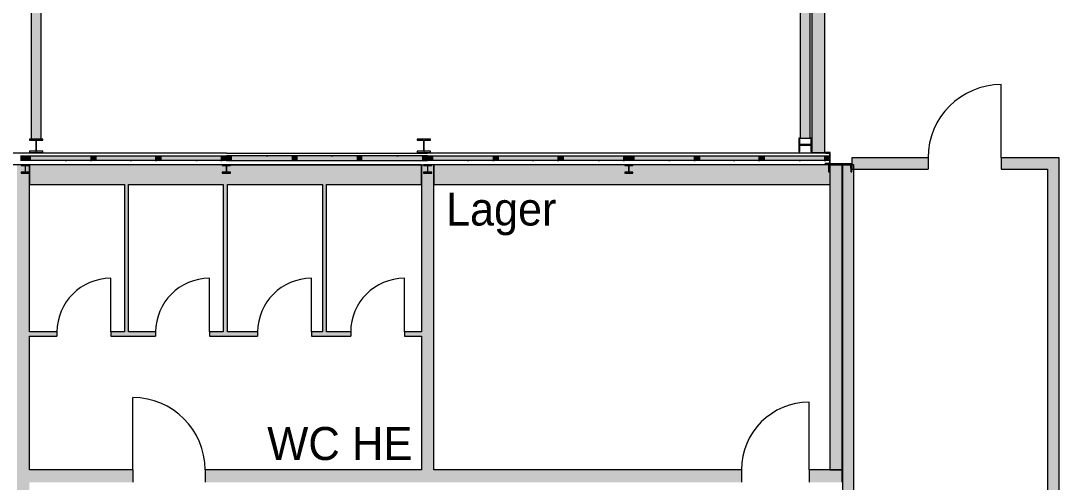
# Model space of a CAD drawing. Header units: inches. Extents: x 57357 to 155319, y 32663 to 109116.
# Drawn here: x 142759 to 155319, y 69103 to 74693 of the extents above; entities that cross this region are included whole.
import ezdxf

# ---------------------------------------------------------------- set-up
doc = ezdxf.new("R2010")
doc.units = ezdxf.units.IN
doc.header["$LTSCALE"] = 300
doc.header["$MEASUREMENT"] = 0
doc.linetypes.add('Wipeout_Contour', pattern=[1.01, 0.01, -1])
doc.layers.add('Grundebene', color=7, linetype='Continuous')
doc.styles.add('ARIAL', font='arial.ttf', dxfattribs={"height": 0.2})

# ---------------------------------------------------------------- blocks, each defined once
blk = doc.blocks.new('Color_Area-13FD')
at = {"layer": 'Grundebene', "true_color": 0xffffff, "transparency": 33554687}
blk.add_hatch(color=7, dxfattribs=at).paths.add_polyline_path([(145247, 73058), (145247, 72998), (145187, 72998), (145187, 73058)], flags=0)
at = {"layer": 'Grundebene', "color": 18, "linetype": 'Wipeout_Contour', "lineweight": 13, "true_color": 0x000000}
for p, q in [((145187, 72998), (145187, 73058)), ((145187, 73058), (145247, 73058)), ((145247, 72998), (145187, 72998)), ((145247, 73058), (145247, 72998))]:
    blk.add_line(p, q, dxfattribs=at)
blk = doc.blocks.new('Color_Area-1403')
at = {"layer": 'Grundebene', "true_color": 0xffffff, "transparency": 33554687}
blk.add_hatch(color=7, dxfattribs=at).paths.add_polyline_path([(142814, 72998), (142814, 73058), (142874, 73058), (142874, 72998)], flags=0)
at = {"layer": 'Grundebene', "color": 18, "linetype": 'Wipeout_Contour', "lineweight": 13, "true_color": 0x000000}
for p, q in [((142814, 72998), (142814, 73058)), ((142814, 73058), (142874, 73058)), ((142874, 72998), (142814, 72998)), ((142874, 73058), (142874, 72998))]:
    blk.add_line(p, q, dxfattribs=at)
blk = doc.blocks.new('Color_Area-1409')
at = {"layer": 'Grundebene', "true_color": 0xffffff, "transparency": 33554687}
blk.add_hatch(color=7, dxfattribs=at).paths.add_polyline_path([(144453, 73058), (145187, 73058), (145187, 72998), (144453, 72998)], flags=0)
at = {"layer": 'Grundebene', "color": 18, "linetype": 'Wipeout_Contour', "lineweight": 13, "true_color": 0x000000}
for p, q in [((144453, 73058), (145187, 73058)), ((144453, 72998), (144453, 73058)), ((145187, 72998), (144453, 72998)), ((145187, 73058), (145187, 72998))]:
    blk.add_line(p, q, dxfattribs=at)
blk = doc.blocks.new('Color_Area-140F')
at = {"layer": 'Grundebene', "true_color": 0xffffff, "transparency": 33554687}
blk.add_hatch(color=7, dxfattribs=at).paths.add_polyline_path([(144423, 73058), (144453, 73058), (144453, 72998), (144423, 72998)], flags=0)
at = {"layer": 'Grundebene', "color": 18, "linetype": 'Wipeout_Contour', "lineweight": 13, "true_color": 0x000000}
for p, q in [((144423, 73058), (144453, 73058)), ((144423, 72998), (144423, 73058)), ((144453, 72998), (144423, 72998)), ((144453, 73058), (144453, 72998))]:
    blk.add_line(p, q, dxfattribs=at)
blk = doc.blocks.new('Color_Area-1415')
at = {"layer": 'Grundebene', "true_color": 0xffffff, "transparency": 33554687}
blk.add_hatch(color=7, dxfattribs=at).paths.add_polyline_path([(143669, 73058), (144393, 73058), (144393, 72998), (143669, 72998)], flags=0)
at = {"layer": 'Grundebene', "color": 18, "linetype": 'Wipeout_Contour', "lineweight": 13, "true_color": 0x000000}
for p, q in [((143669, 73058), (144393, 73058)), ((143669, 72998), (143669, 73058)), ((144393, 72998), (143669, 72998)), ((144393, 73058), (144393, 72998))]:
    blk.add_line(p, q, dxfattribs=at)
blk = doc.blocks.new('Color_Area-141B')
at = {"layer": 'Grundebene', "true_color": 0xffffff, "transparency": 33554687}
blk.add_hatch(color=7, dxfattribs=at).paths.add_polyline_path([(144393, 73058), (144423, 73058), (144423, 72998), (144393, 72998)], flags=0)
at = {"layer": 'Grundebene', "color": 18, "linetype": 'Wipeout_Contour', "lineweight": 13, "true_color": 0x000000}
for p, q in [((144393, 73058), (144423, 73058)), ((144393, 72998), (144393, 73058)), ((144423, 72998), (144393, 72998)), ((144423, 73058), (144423, 72998))]:
    blk.add_line(p, q, dxfattribs=at)
blk = doc.blocks.new('Color_Area-1421')
at = {"layer": 'Grundebene', "true_color": 0xffffff, "transparency": 33554687}
blk.add_hatch(color=7, dxfattribs=at).paths.add_polyline_path([(143639, 73058), (143669, 73058), (143669, 72998), (143639, 72998)], flags=0)
at = {"layer": 'Grundebene', "color": 18, "linetype": 'Wipeout_Contour', "lineweight": 13, "true_color": 0x000000}
for p, q in [((143639, 73058), (143669, 73058)), ((143639, 72998), (143639, 73058)), ((143669, 72998), (143639, 72998)), ((143669, 73058), (143669, 72998))]:
    blk.add_line(p, q, dxfattribs=at)
blk = doc.blocks.new('Color_Area-1427')
at = {"layer": 'Grundebene', "true_color": 0xffffff, "transparency": 33554687}
blk.add_hatch(color=7, dxfattribs=at).paths.add_polyline_path([(142874, 73058), (143609, 73058), (143609, 72998), (142874, 72998)], flags=0)
at = {"layer": 'Grundebene', "color": 18, "linetype": 'Wipeout_Contour', "lineweight": 13, "true_color": 0x000000}
for p, q in [((142874, 73058), (143609, 73058)), ((142874, 72998), (142874, 73058)), ((143609, 72998), (142874, 72998)), ((143609, 73058), (143609, 72998))]:
    blk.add_line(p, q, dxfattribs=at)
blk = doc.blocks.new('Color_Area-142D')
at = {"layer": 'Grundebene', "true_color": 0xffffff, "transparency": 33554687}
blk.add_hatch(color=7, dxfattribs=at).paths.add_polyline_path([(143609, 73058), (143639, 73058), (143639, 72998), (143609, 72998)], flags=0)
at = {"layer": 'Grundebene', "color": 18, "linetype": 'Wipeout_Contour', "lineweight": 13, "true_color": 0x000000}
for p, q in [((143609, 73058), (143639, 73058)), ((143609, 72998), (143609, 73058)), ((143639, 72998), (143609, 72998)), ((143639, 73058), (143639, 72998))]:
    blk.add_line(p, q, dxfattribs=at)
blk = doc.blocks.new('Color_Area-1453')
at = {"layer": 'Grundebene', "true_color": 0xffffff, "transparency": 33554687}
blk.add_hatch(color=7, dxfattribs=at).paths.add_polyline_path([(145247, 73058), (145247, 72998), (145307, 72998), (145307, 73058)], flags=0)
at = {"layer": 'Grundebene', "color": 18, "linetype": 'Wipeout_Contour', "lineweight": 13, "true_color": 0x000000}
for p, q in [((145247, 73058), (145247, 72998)), ((145307, 73058), (145247, 73058)), ((145247, 72998), (145307, 72998)), ((145307, 72998), (145307, 73058))]:
    blk.add_line(p, q, dxfattribs=at)
blk = doc.blocks.new('Color_Area-1459')
at = {"layer": 'Grundebene', "true_color": 0xffffff, "transparency": 33554687}
blk.add_hatch(color=7, dxfattribs=at).paths.add_polyline_path([(147680, 72998), (147680, 73058), (147620, 73058), (147620, 72998)], flags=0)
at = {"layer": 'Grundebene', "color": 18, "linetype": 'Wipeout_Contour', "lineweight": 13, "true_color": 0x000000}
for p, q in [((147680, 73058), (147620, 73058)), ((147620, 73058), (147620, 72998)), ((147620, 72998), (147680, 72998)), ((147680, 72998), (147680, 73058))]:
    blk.add_line(p, q, dxfattribs=at)
blk = doc.blocks.new('Color_Area-145F')
at = {"layer": 'Grundebene', "true_color": 0xffffff, "transparency": 33554687}
blk.add_hatch(color=7, dxfattribs=at).paths.add_polyline_path([(146042, 73058), (145307, 73058), (145307, 72998), (146042, 72998)], flags=0)
at = {"layer": 'Grundebene', "color": 18, "linetype": 'Wipeout_Contour', "lineweight": 13, "true_color": 0x000000}
for p, q in [((146042, 73058), (145307, 73058)), ((145307, 73058), (145307, 72998)), ((145307, 72998), (146042, 72998)), ((146042, 72998), (146042, 73058))]:
    blk.add_line(p, q, dxfattribs=at)
blk = doc.blocks.new('Color_Area-1465')
at = {"layer": 'Grundebene', "true_color": 0xffffff, "transparency": 33554687}
blk.add_hatch(color=7, dxfattribs=at).paths.add_polyline_path([(146072, 73058), (146042, 73058), (146042, 72998), (146072, 72998)], flags=0)
at = {"layer": 'Grundebene', "color": 18, "linetype": 'Wipeout_Contour', "lineweight": 13, "true_color": 0x000000}
for p, q in [((146072, 73058), (146042, 73058)), ((146042, 73058), (146042, 72998)), ((146042, 72998), (146072, 72998)), ((146072, 72998), (146072, 73058))]:
    blk.add_line(p, q, dxfattribs=at)
blk = doc.blocks.new('Color_Area-146B')
at = {"layer": 'Grundebene', "true_color": 0xffffff, "transparency": 33554687}
blk.add_hatch(color=7, dxfattribs=at).paths.add_polyline_path([(146826, 73058), (146102, 73058), (146102, 72998), (146826, 72998)], flags=0)
at = {"layer": 'Grundebene', "color": 18, "linetype": 'Wipeout_Contour', "lineweight": 13, "true_color": 0x000000}
for p, q in [((146826, 73058), (146102, 73058)), ((146102, 73058), (146102, 72998)), ((146102, 72998), (146826, 72998)), ((146826, 72998), (146826, 73058))]:
    blk.add_line(p, q, dxfattribs=at)
blk = doc.blocks.new('Color_Area-1471')
at = {"layer": 'Grundebene', "true_color": 0xffffff, "transparency": 33554687}
blk.add_hatch(color=7, dxfattribs=at).paths.add_polyline_path([(146102, 73058), (146072, 73058), (146072, 72998), (146102, 72998)], flags=0)
at = {"layer": 'Grundebene', "color": 18, "linetype": 'Wipeout_Contour', "lineweight": 13, "true_color": 0x000000}
for p, q in [((146102, 73058), (146072, 73058)), ((146072, 73058), (146072, 72998)), ((146072, 72998), (146102, 72998)), ((146102, 72998), (146102, 73058))]:
    blk.add_line(p, q, dxfattribs=at)
blk = doc.blocks.new('Color_Area-1477')
at = {"layer": 'Grundebene', "true_color": 0xffffff, "transparency": 33554687}
blk.add_hatch(color=7, dxfattribs=at).paths.add_polyline_path([(146856, 73058), (146826, 73058), (146826, 72998), (146856, 72998)], flags=0)
at = {"layer": 'Grundebene', "color": 18, "linetype": 'Wipeout_Contour', "lineweight": 13, "true_color": 0x000000}
for p, q in [((146856, 73058), (146826, 73058)), ((146826, 73058), (146826, 72998)), ((146826, 72998), (146856, 72998)), ((146856, 72998), (146856, 73058))]:
    blk.add_line(p, q, dxfattribs=at)
blk = doc.blocks.new('Color_Area-147D')
at = {"layer": 'Grundebene', "true_color": 0xffffff, "transparency": 33554687}
blk.add_hatch(color=7, dxfattribs=at).paths.add_polyline_path([(147620, 73058), (146886, 73058), (146886, 72998), (147620, 72998)], flags=0)
at = {"layer": 'Grundebene', "color": 18, "linetype": 'Wipeout_Contour', "lineweight": 13, "true_color": 0x000000}
for p, q in [((147620, 73058), (146886, 73058)), ((146886, 73058), (146886, 72998)), ((146886, 72998), (147620, 72998)), ((147620, 72998), (147620, 73058))]:
    blk.add_line(p, q, dxfattribs=at)
blk = doc.blocks.new('Color_Area-1483')
at = {"layer": 'Grundebene', "true_color": 0xffffff, "transparency": 33554687}
blk.add_hatch(color=7, dxfattribs=at).paths.add_polyline_path([(146886, 73058), (146856, 73058), (146856, 72998), (146886, 72998)], flags=0)
at = {"layer": 'Grundebene', "color": 18, "linetype": 'Wipeout_Contour', "lineweight": 13, "true_color": 0x000000}
for p, q in [((146886, 73058), (146856, 73058)), ((146856, 73058), (146856, 72998)), ((146856, 72998), (146886, 72998)), ((146886, 72998), (146886, 73058))]:
    blk.add_line(p, q, dxfattribs=at)
blk = doc.blocks.new('Color_Area-14A9')
at = {"layer": 'Grundebene', "true_color": 0xffffff, "transparency": 33554687}
blk.add_hatch(color=7, dxfattribs=at).paths.add_polyline_path([(150113, 73058), (150113, 72998), (150053, 72998), (150053, 73058)], flags=0)
at = {"layer": 'Grundebene', "color": 18, "linetype": 'Wipeout_Contour', "lineweight": 13, "true_color": 0x000000}
for p, q in [((150053, 72998), (150053, 73058)), ((150053, 73058), (150113, 73058)), ((150113, 72998), (150053, 72998)), ((150113, 73058), (150113, 72998))]:
    blk.add_line(p, q, dxfattribs=at)
blk = doc.blocks.new('Color_Area-14AF')
at = {"layer": 'Grundebene', "true_color": 0xffffff, "transparency": 33554687}
blk.add_hatch(color=7, dxfattribs=at).paths.add_polyline_path([(147680, 72998), (147680, 73058), (147740, 73058), (147740, 72998)], flags=0)
at = {"layer": 'Grundebene', "color": 18, "linetype": 'Wipeout_Contour', "lineweight": 13, "true_color": 0x000000}
for p, q in [((147680, 72998), (147680, 73058)), ((147680, 73058), (147740, 73058)), ((147740, 72998), (147680, 72998)), ((147740, 73058), (147740, 72998))]:
    blk.add_line(p, q, dxfattribs=at)
blk = doc.blocks.new('Color_Area-14B5')
at = {"layer": 'Grundebene', "true_color": 0xffffff, "transparency": 33554687}
blk.add_hatch(color=7, dxfattribs=at).paths.add_polyline_path([(149319, 73058), (150053, 73058), (150053, 72998), (149319, 72998)], flags=0)
at = {"layer": 'Grundebene', "color": 18, "linetype": 'Wipeout_Contour', "lineweight": 13, "true_color": 0x000000}
for p, q in [((149319, 73058), (150053, 73058)), ((149319, 72998), (149319, 73058)), ((150053, 72998), (149319, 72998)), ((150053, 73058), (150053, 72998))]:
    blk.add_line(p, q, dxfattribs=at)
blk = doc.blocks.new('Color_Area-14BB')
at = {"layer": 'Grundebene', "true_color": 0xffffff, "transparency": 33554687}
blk.add_hatch(color=7, dxfattribs=at).paths.add_polyline_path([(149289, 73058), (149319, 73058), (149319, 72998), (149289, 72998)], flags=0)
at = {"layer": 'Grundebene', "color": 18, "linetype": 'Wipeout_Contour', "lineweight": 13, "true_color": 0x000000}
for p, q in [((149289, 73058), (149319, 73058)), ((149289, 72998), (149289, 73058)), ((149319, 72998), (149289, 72998)), ((149319, 73058), (149319, 72998))]:
    blk.add_line(p, q, dxfattribs=at)
blk = doc.blocks.new('Color_Area-14C1')
at = {"layer": 'Grundebene', "true_color": 0xffffff, "transparency": 33554687}
blk.add_hatch(color=7, dxfattribs=at).paths.add_polyline_path([(148535, 73058), (149259, 73058), (149259, 72998), (148535, 72998)], flags=0)
at = {"layer": 'Grundebene', "color": 18, "linetype": 'Wipeout_Contour', "lineweight": 13, "true_color": 0x000000}
for p, q in [((148535, 73058), (149259, 73058)), ((148535, 72998), (148535, 73058)), ((149259, 72998), (148535, 72998)), ((149259, 73058), (149259, 72998))]:
    blk.add_line(p, q, dxfattribs=at)
blk = doc.blocks.new('Color_Area-14C7')
at = {"layer": 'Grundebene', "true_color": 0xffffff, "transparency": 33554687}
blk.add_hatch(color=7, dxfattribs=at).paths.add_polyline_path([(149259, 73058), (149289, 73058), (149289, 72998), (149259, 72998)], flags=0)
at = {"layer": 'Grundebene', "color": 18, "linetype": 'Wipeout_Contour', "lineweight": 13, "true_color": 0x000000}
for p, q in [((149259, 73058), (149289, 73058)), ((149259, 72998), (149259, 73058)), ((149289, 72998), (149259, 72998)), ((149289, 73058), (149289, 72998))]:
    blk.add_line(p, q, dxfattribs=at)
blk = doc.blocks.new('Color_Area-14CD')
at = {"layer": 'Grundebene', "true_color": 0xffffff, "transparency": 33554687}
blk.add_hatch(color=7, dxfattribs=at).paths.add_polyline_path([(148505, 73058), (148535, 73058), (148535, 72998), (148505, 72998)], flags=0)
at = {"layer": 'Grundebene', "color": 18, "linetype": 'Wipeout_Contour', "lineweight": 13, "true_color": 0x000000}
for p, q in [((148505, 73058), (148535, 73058)), ((148505, 72998), (148505, 73058)), ((148535, 72998), (148505, 72998)), ((148535, 73058), (148535, 72998))]:
    blk.add_line(p, q, dxfattribs=at)
blk = doc.blocks.new('Color_Area-14D3')
at = {"layer": 'Grundebene', "true_color": 0xffffff, "transparency": 33554687}
blk.add_hatch(color=7, dxfattribs=at).paths.add_polyline_path([(147740, 73058), (148475, 73058), (148475, 72998), (147740, 72998)], flags=0)
at = {"layer": 'Grundebene', "color": 18, "linetype": 'Wipeout_Contour', "lineweight": 13, "true_color": 0x000000}
for p, q in [((147740, 73058), (148475, 73058)), ((147740, 72998), (147740, 73058)), ((148475, 72998), (147740, 72998)), ((148475, 73058), (148475, 72998))]:
    blk.add_line(p, q, dxfattribs=at)
blk = doc.blocks.new('Color_Area-14D9')
at = {"layer": 'Grundebene', "true_color": 0xffffff, "transparency": 33554687}
blk.add_hatch(color=7, dxfattribs=at).paths.add_polyline_path([(148475, 73058), (148505, 73058), (148505, 72998), (148475, 72998)], flags=0)
at = {"layer": 'Grundebene', "color": 18, "linetype": 'Wipeout_Contour', "lineweight": 13, "true_color": 0x000000}
for p, q in [((148475, 73058), (148505, 73058)), ((148475, 72998), (148475, 73058)), ((148505, 72998), (148475, 72998)), ((148505, 73058), (148505, 72998))]:
    blk.add_line(p, q, dxfattribs=at)
blk = doc.blocks.new('Color_Area-14FF')
at = {"layer": 'Grundebene', "true_color": 0xffffff, "transparency": 33554687}
blk.add_hatch(color=7, dxfattribs=at).paths.add_polyline_path([(152546, 73058), (152546, 72998), (152486, 72998), (152486, 73058)], flags=0)
at = {"layer": 'Grundebene', "color": 18, "linetype": 'Wipeout_Contour', "lineweight": 13, "true_color": 0x000000}
for p, q in [((152486, 72998), (152486, 73058)), ((152486, 73058), (152546, 73058)), ((152546, 72998), (152486, 72998)), ((152546, 73058), (152546, 72998))]:
    blk.add_line(p, q, dxfattribs=at)
blk = doc.blocks.new('Color_Area-1505')
at = {"layer": 'Grundebene', "true_color": 0xffffff, "transparency": 33554687}
blk.add_hatch(color=7, dxfattribs=at).paths.add_polyline_path([(150113, 72998), (150113, 73058), (150173, 73058), (150173, 72998)], flags=0)
at = {"layer": 'Grundebene', "color": 18, "linetype": 'Wipeout_Contour', "lineweight": 13, "true_color": 0x000000}
for p, q in [((150113, 72998), (150113, 73058)), ((150113, 73058), (150173, 73058)), ((150173, 72998), (150113, 72998)), ((150173, 73058), (150173, 72998))]:
    blk.add_line(p, q, dxfattribs=at)
blk = doc.blocks.new('Color_Area-150B')
at = {"layer": 'Grundebene', "true_color": 0xffffff, "transparency": 33554687}
blk.add_hatch(color=7, dxfattribs=at).paths.add_polyline_path([(151752, 73058), (152486, 73058), (152486, 72998), (151752, 72998)], flags=0)
at = {"layer": 'Grundebene', "color": 18, "linetype": 'Wipeout_Contour', "lineweight": 13, "true_color": 0x000000}
for p, q in [((151752, 73058), (152486, 73058)), ((151752, 72998), (151752, 73058)), ((152486, 72998), (151752, 72998)), ((152486, 73058), (152486, 72998))]:
    blk.add_line(p, q, dxfattribs=at)
blk = doc.blocks.new('Color_Area-1511')
at = {"layer": 'Grundebene', "true_color": 0xffffff, "transparency": 33554687}
blk.add_hatch(color=7, dxfattribs=at).paths.add_polyline_path([(151722, 73058), (151752, 73058), (151752, 72998), (151722, 72998)], flags=0)
at = {"layer": 'Grundebene', "color": 18, "linetype": 'Wipeout_Contour', "lineweight": 13, "true_color": 0x000000}
for p, q in [((151722, 73058), (151752, 73058)), ((151722, 72998), (151722, 73058)), ((151752, 72998), (151722, 72998)), ((151752, 73058), (151752, 72998))]:
    blk.add_line(p, q, dxfattribs=at)
blk = doc.blocks.new('Color_Area-1517')
at = {"layer": 'Grundebene', "true_color": 0xffffff, "transparency": 33554687}
blk.add_hatch(color=7, dxfattribs=at).paths.add_polyline_path([(150968, 73058), (151692, 73058), (151692, 72998), (150968, 72998)], flags=0)
at = {"layer": 'Grundebene', "color": 18, "linetype": 'Wipeout_Contour', "lineweight": 13, "true_color": 0x000000}
for p, q in [((150968, 73058), (151692, 73058)), ((150968, 72998), (150968, 73058)), ((151692, 72998), (150968, 72998)), ((151692, 73058), (151692, 72998))]:
    blk.add_line(p, q, dxfattribs=at)
blk = doc.blocks.new('Color_Area-151D')
at = {"layer": 'Grundebene', "true_color": 0xffffff, "transparency": 33554687}
blk.add_hatch(color=7, dxfattribs=at).paths.add_polyline_path([(151692, 73058), (151722, 73058), (151722, 72998), (151692, 72998)], flags=0)
at = {"layer": 'Grundebene', "color": 18, "linetype": 'Wipeout_Contour', "lineweight": 13, "true_color": 0x000000}
for p, q in [((151692, 73058), (151722, 73058)), ((151692, 72998), (151692, 73058)), ((151722, 72998), (151692, 72998)), ((151722, 73058), (151722, 72998))]:
    blk.add_line(p, q, dxfattribs=at)
blk = doc.blocks.new('Color_Area-1523')
at = {"layer": 'Grundebene', "true_color": 0xffffff, "transparency": 33554687}
blk.add_hatch(color=7, dxfattribs=at).paths.add_polyline_path([(150938, 73058), (150968, 73058), (150968, 72998), (150938, 72998)], flags=0)
at = {"layer": 'Grundebene', "color": 18, "linetype": 'Wipeout_Contour', "lineweight": 13, "true_color": 0x000000}
for p, q in [((150938, 73058), (150968, 73058)), ((150938, 72998), (150938, 73058)), ((150968, 72998), (150938, 72998)), ((150968, 73058), (150968, 72998))]:
    blk.add_line(p, q, dxfattribs=at)
blk = doc.blocks.new('Color_Area-1529')
at = {"layer": 'Grundebene', "true_color": 0xffffff, "transparency": 33554687}
blk.add_hatch(color=7, dxfattribs=at).paths.add_polyline_path([(150173, 73058), (150908, 73058), (150908, 72998), (150173, 72998)], flags=0)
at = {"layer": 'Grundebene', "color": 18, "linetype": 'Wipeout_Contour', "lineweight": 13, "true_color": 0x000000}
for p, q in [((150173, 73058), (150908, 73058)), ((150173, 72998), (150173, 73058)), ((150908, 72998), (150173, 72998)), ((150908, 73058), (150908, 72998))]:
    blk.add_line(p, q, dxfattribs=at)
blk = doc.blocks.new('Color_Area-152F')
at = {"layer": 'Grundebene', "true_color": 0xffffff, "transparency": 33554687}
blk.add_hatch(color=7, dxfattribs=at).paths.add_polyline_path([(150908, 73058), (150938, 73058), (150938, 72998), (150908, 72998)], flags=0)
at = {"layer": 'Grundebene', "color": 18, "linetype": 'Wipeout_Contour', "lineweight": 13, "true_color": 0x000000}
for p, q in [((150908, 73058), (150938, 73058)), ((150908, 72998), (150908, 73058)), ((150938, 72998), (150908, 72998)), ((150938, 73058), (150938, 72998))]:
    blk.add_line(p, q, dxfattribs=at)
blk = doc.blocks.new('Color_Area-1555')
at = {"layer": 'Grundebene', "true_color": 0xffffff, "transparency": 33554687}
blk.add_hatch(color=7, dxfattribs=at).paths.add_polyline_path([(142814, 73058), (142814, 72998), (142754, 72998), (142754, 73058)], flags=0)
at = {"layer": 'Grundebene', "color": 18, "linetype": 'Wipeout_Contour', "lineweight": 13, "true_color": 0x000000}
for p, q in [((142754, 72998), (142754, 73058)), ((142754, 73058), (142814, 73058)), ((142814, 72998), (142754, 72998)), ((142814, 73058), (142814, 72998))]:
    blk.add_line(p, q, dxfattribs=at)
blk = doc.blocks.new('Color_Area-242A')
at = {"layer": 'Grundebene', "true_color": 0x000000, "transparency": 33554687}
h = blk.add_hatch(color=18, dxfattribs=at)
h.paths.add_polyline_path([(142885, 73258), (143005, 73258), (143005, 75718), (144126, 75718), (144126, 75838), (142885, 75838)], flags=0)
h.paths.add_polyline_path([(145136, 75718), (152188, 75718), (152188, 73269), (152308, 73269), (152308, 75838), (145136, 75838)], flags=0)
at = {"layer": 'Grundebene', "color": 18, "linetype": 'Continuous', "lineweight": 13, "true_color": 0x000000}
for points in [[(142885, 73258), (143005, 73258), (143005, 75718), (144126, 75718), (144126, 75838), (142885, 75838), (142885, 73258)], [(145136, 75718), (152188, 75718), (152188, 73269), (152308, 73269), (152308, 75838), (145136, 75838), (145136, 75718)]]:
    blk.add_lwpolyline(points, dxfattribs=at)

msp = doc.modelspace()

# ---------------------------------------------------------------- hatches: boundary and pattern name
at = {"layer": 'Grundebene', "true_color": 0x000000, "transparency": 33554687}
for points in [[(152484, 85882), (152484, 73098), (152329, 73098), (152329, 85882)], [(152547, 73088), (152547, 72948), (152546, 72948), (152546, 73088)], [(152809, 73034), (153734, 73034), (153734, 72894), (152809, 72894)], [(155319, 73034), (155179, 72894), (154619, 72894), (154619, 73034)], [(155179, 65392), (155179, 72894), (155319, 73034), (155319, 65252)], [(142714, 66403), (142714, 72948), (142864, 72948), (142864, 66403)], [(142865, 72948), (147605, 72948), (147605, 72708), (142865, 72708)], [(147606, 69253), (147606, 72948), (147756, 72948), (147756, 69253)], [(152547, 72708), (147757, 72708), (147757, 72948), (152547, 72948)], [(152696, 72948), (152696, 69254), (152546, 69254), (152546, 72948)], [(152837, 65172), (152837, 72948), (152697, 72948), (152697, 65172)], [(144012, 70923), (144012, 72708), (144062, 72708), (144062, 70923)], [(145209, 70923), (145209, 72708), (145259, 72708), (145259, 70923)], [(146407, 70923), (146407, 72708), (146457, 72708), (146457, 70923)], [(142864, 70873), (142864, 70923), (143197, 70923), (143197, 70873)], [(144390, 70923), (144390, 70873), (143847, 70873), (143847, 70923)], [(145624, 70923), (145624, 70873), (145040, 70873), (145040, 70923)], [(146750, 70923), (146750, 70873), (146274, 70873), (146274, 70923)], [(147400, 70923), (147606, 70923), (147606, 70873), (147400, 70873)], [(142864, 69103), (142864, 69253), (144114, 69253), (144114, 69103)], [(151476, 69253), (144989, 69253), (144989, 69103), (151476, 69103)], [(152296, 69103), (152696, 69103), (152696, 69253), (152296, 69253)]]:
    msp.add_hatch(color=18, dxfattribs=at).paths.add_polyline_path(points, flags=0)

# ---------------------------------------------------------------- linework, layer by layer
at = {"layer": 'Grundebene', "color": 18, "linetype": 'Continuous', "lineweight": 13, "true_color": 0x000000}
for p, q in [((152329, 85882), (152329, 73098)), ((152484, 73098), (152484, 85882)), ((154619, 73034), (154619, 73919)), ((142865, 73258), (142865, 73245)), ((143025, 73258), (142865, 73258)), ((142865, 73245), (142933, 73245)), ((142941, 73237), (142941, 73119)), ((142949, 73119), (142949, 73237)), ((142957, 73245), (143025, 73245)), ((143025, 73245), (143025, 73258)), ((147555, 73258), (147555, 73245)), ((147715, 73258), (147555, 73258)), ((147555, 73245), (147623, 73245)), ((147631, 73237), (147631, 73119)), ((147639, 73119), (147639, 73237)), ((147647, 73245), (147715, 73245)), ((147715, 73245), (147715, 73258)), ((152181, 73269), (152168, 73269)), ((152168, 73269), (152168, 73109)), ((152181, 73201), (152181, 73269)), ((152328, 73269), (152315, 73269)), ((152315, 73269), (152315, 73201)), ((152328, 73109), (152328, 73269)), ((142933, 73111), (142865, 73111)), ((142865, 73111), (142865, 73098)), ((143025, 73111), (142957, 73111)), ((143025, 73098), (143025, 73111)), ((147623, 73111), (147555, 73111)), ((147555, 73111), (147555, 73098)), ((147715, 73111), (147647, 73111)), ((147715, 73098), (147715, 73111)), ((152168, 73109), (152181, 73109)), ((152181, 73109), (152181, 73177)), ((152307, 73193), (152189, 73193)), ((152189, 73185), (152307, 73185)), ((152315, 73177), (152315, 73109)), ((152315, 73109), (152328, 73109)), ((142814, 73088), (140381, 73088)), ((142754, 73058), (142814, 73058)), ((142814, 72998), (142754, 72998)), ((145247, 73088), (142814, 73088)), ((142814, 73058), (142874, 73058)), ((142814, 73058), (142814, 72998)), ((142814, 73058), (142814, 72998)), ((142874, 72998), (142814, 72998)), ((142865, 73098), (143025, 73098)), ((142874, 73058), (142874, 72998)), ((142874, 73058), (143609, 73058)), ((143609, 72998), (142874, 72998)), ((143609, 72998), (143609, 73058)), ((143609, 73058), (143639, 73058)), ((143639, 72998), (143609, 72998)), ((143639, 72998), (143639, 73058)), ((143639, 73058), (143669, 73058)), ((143639, 73058), (143639, 72998)), ((143669, 72998), (143639, 72998)), ((143669, 73058), (144393, 73058)), ((143669, 73058), (143669, 72998)), ((144393, 72998), (143669, 72998)), ((144393, 72998), (144393, 73058)), ((144393, 73058), (144423, 73058)), ((144423, 72998), (144393, 72998)), ((144423, 72998), (144423, 73058)), ((144423, 73058), (144453, 73058)), ((144423, 73058), (144423, 72998)), ((144453, 72998), (144423, 72998)), ((144453, 73058), (145187, 73058)), ((144453, 73058), (144453, 72998)), ((145187, 72998), (144453, 72998)), ((145187, 72998), (145187, 73058)), ((145187, 73058), (145247, 73058)), ((145247, 72998), (145187, 72998)), ((145247, 73088), (147680, 73088)), ((145247, 73058), (145247, 72998)), ((145307, 73058), (145247, 73058)), ((145247, 73058), (145247, 72998)), ((145247, 72998), (145307, 72998)), ((145307, 72998), (145307, 73058)), ((146042, 73058), (145307, 73058)), ((145307, 72998), (146042, 72998)), ((146042, 73058), (146042, 72998)), ((146072, 73058), (146042, 73058)), ((146042, 72998), (146072, 72998)), ((146072, 72998), (146072, 73058)), ((146072, 73058), (146072, 72998)), ((146102, 73058), (146072, 73058)), ((146072, 72998), (146102, 72998)), ((146826, 73058), (146102, 73058)), ((146102, 72998), (146102, 73058)), ((146102, 72998), (146826, 72998)), ((146826, 73058), (146826, 72998)), ((146856, 73058), (146826, 73058)), ((146826, 72998), (146856, 72998)), ((146856, 72998), (146856, 73058)), ((146856, 73058), (146856, 72998)), ((146886, 73058), (146856, 73058)), ((146856, 72998), (146886, 72998)), ((147620, 73058), (146886, 73058)), ((146886, 72998), (146886, 73058)), ((146886, 72998), (147620, 72998)), ((147555, 73098), (147715, 73098)), ((147680, 73058), (147620, 73058)), ((147620, 73058), (147620, 72998)), ((147620, 72998), (147680, 72998)), ((150113, 73088), (147680, 73088)), ((147680, 73058), (147680, 72998)), ((147680, 73058), (147740, 73058)), ((147680, 73058), (147680, 72998)), ((147740, 72998), (147680, 72998)), ((147740, 73058), (147740, 72998)), ((147740, 73058), (148475, 73058)), ((148475, 72998), (147740, 72998)), ((148475, 72998), (148475, 73058)), ((148475, 73058), (148505, 73058)), ((148505, 72998), (148475, 72998)), ((148505, 72998), (148505, 73058)), ((148505, 73058), (148535, 73058)), ((148505, 73058), (148505, 72998)), ((148535, 72998), (148505, 72998)), ((148535, 73058), (149259, 73058)), ((148535, 73058), (148535, 72998)), ((149259, 72998), (148535, 72998)), ((149259, 72998), (149259, 73058)), ((149259, 73058), (149289, 73058)), ((149289, 72998), (149259, 72998)), ((149289, 72998), (149289, 73058)), ((149289, 73058), (149319, 73058)), ((149289, 73058), (149289, 72998)), ((149319, 72998), (149289, 72998)), ((149319, 73058), (150053, 73058)), ((149319, 73058), (149319, 72998)), ((150053, 72998), (149319, 72998)), ((150053, 72998), (150053, 73058)), ((150053, 73058), (150113, 73058)), ((150113, 72998), (150053, 72998)), ((152546, 73088), (150113, 73088)), ((150113, 73058), (150113, 72998)), ((150113, 73058), (150173, 73058)), ((150113, 73058), (150113, 72998)), ((150173, 72998), (150113, 72998)), ((150173, 73058), (150173, 72998)), ((150173, 73058), (150908, 73058)), ((150908, 72998), (150173, 72998)), ((150908, 72998), (150908, 73058)), ((150908, 73058), (150938, 73058)), ((150938, 72998), (150908, 72998)), ((150938, 72998), (150938, 73058)), ((150938, 73058), (150968, 73058)), ((150938, 73058), (150938, 72998)), ((150968, 72998), (150938, 72998)), ((150968, 73058), (151692, 73058)), ((150968, 73058), (150968, 72998)), ((151692, 72998), (150968, 72998)), ((151692, 72998), (151692, 73058)), ((151692, 73058), (151722, 73058)), ((151722, 72998), (151692, 72998)), ((151722, 72998), (151722, 73058)), ((151722, 73058), (151752, 73058)), ((151722, 73058), (151722, 72998)), ((151752, 72998), (151722, 72998)), ((151752, 73058), (152486, 73058)), ((151752, 73058), (151752, 72998)), ((152486, 72998), (151752, 72998)), ((152329, 73098), (152484, 73098)), ((152486, 72998), (152486, 73058)), ((152486, 73058), (152546, 73058)), ((152546, 72998), (152486, 72998)), ((152547, 73098), (152487, 73098)), ((152487, 73098), (152487, 73094)), ((152491, 73090), (152534, 73087)), ((152540, 73080), (152540, 72975)), ((152546, 73088), (152546, 73058)), ((152546, 73058), (152546, 72998)), ((152546, 73058), (152546, 72998)), ((152546, 72998), (152546, 72948)), ((152547, 72958), (152547, 73098)), ((152547, 72948), (152547, 73088)), ((153734, 73034), (152809, 73034)), ((152809, 73034), (152809, 72894)), ((153734, 73034), (153734, 72984)), ((153734, 73034), (153734, 72984)), ((153734, 72984), (153734, 72894)), ((154619, 73034), (154619, 72984)), ((155319, 73034), (154619, 73034)), ((154619, 73034), (154619, 72984)), ((154619, 72984), (154619, 72894)), ((155319, 65252), (155319, 73034)), ((142814, 72948), (140381, 72948)), ((142864, 72948), (142764, 72948)), ((142764, 72948), (142764, 72938)), ((142764, 72938), (142805, 72938)), ((142805, 72858), (142764, 72858)), ((142764, 72858), (142764, 72848)), ((142811, 72932), (142811, 72864)), ((145247, 72948), (142814, 72948)), ((142817, 72864), (142817, 72932)), ((142823, 72938), (142864, 72938)), ((142864, 72858), (142823, 72858)), ((142864, 70923), (142864, 72948)), ((142864, 72938), (142864, 72948)), ((142864, 72848), (142864, 72858)), ((147605, 72948), (142865, 72948)), ((142865, 72948), (142865, 72708)), ((145297, 72948), (145197, 72948)), ((145197, 72948), (145197, 72938)), ((145197, 72938), (145238, 72938)), ((145238, 72858), (145197, 72858)), ((145197, 72858), (145197, 72848)), ((145244, 72932), (145244, 72864)), ((145247, 72948), (147680, 72948)), ((145250, 72864), (145250, 72932)), ((145256, 72938), (145297, 72938)), ((145297, 72858), (145256, 72858)), ((145297, 72938), (145297, 72948)), ((145297, 72848), (145297, 72858)), ((147605, 72708), (147605, 72948)), ((147606, 72948), (147606, 70923)), ((147731, 72948), (147631, 72948)), ((147631, 72948), (147631, 72938)), ((147631, 72938), (147672, 72938)), ((147672, 72858), (147631, 72858)), ((147631, 72858), (147631, 72848)), ((147678, 72932), (147678, 72864)), ((150113, 72948), (147680, 72948)), ((147684, 72864), (147684, 72932)), ((147690, 72938), (147731, 72938)), ((147731, 72858), (147690, 72858)), ((147731, 72938), (147731, 72948)), ((147731, 72848), (147731, 72858)), ((147756, 69253), (147756, 72948)), ((152547, 72948), (147757, 72948)), ((147757, 72948), (147757, 72708)), ((150164, 72948), (150064, 72948)), ((150064, 72948), (150064, 72938)), ((150064, 72938), (150105, 72938)), ((150105, 72858), (150064, 72858)), ((150064, 72858), (150064, 72848)), ((150111, 72932), (150111, 72864)), ((152546, 72948), (150113, 72948)), ((150117, 72864), (150117, 72932)), ((150123, 72938), (150164, 72938)), ((150164, 72858), (150123, 72858)), ((150164, 72938), (150164, 72948)), ((150164, 72848), (150164, 72858)), ((152487, 72962), (152487, 72958)), ((152487, 72958), (152547, 72958)), ((152534, 72968), (152491, 72965)), ((152529, 72958), (152529, 72863)), ((152809, 72958), (152529, 72958)), ((152529, 72863), (152535, 72863)), ((152541, 72868), (152546, 72938)), ((152696, 72948), (152546, 72948)), ((152546, 72948), (152546, 69254)), ((152546, 72948), (152547, 72948)), ((152547, 72708), (152547, 72948)), ((152556, 72948), (152783, 72948)), ((152696, 69254), (152696, 72948)), ((152837, 72948), (152697, 72948)), ((152697, 72948), (152697, 66403)), ((152793, 72938), (152798, 72868)), ((152803, 72863), (152809, 72863)), ((152809, 72863), (152809, 72958)), ((152809, 72894), (153734, 72894)), ((152837, 65392), (152837, 72948)), ((154619, 72894), (155179, 72894)), ((155179, 72894), (155179, 65392)), ((142764, 72848), (142864, 72848)), ((145197, 72848), (145297, 72848)), ((147631, 72848), (147731, 72848)), ((150064, 72848), (150164, 72848)), ((142865, 72708), (144012, 72708)), ((144012, 72708), (144012, 70923)), ((144062, 70923), (144062, 72708)), ((144062, 72708), (145209, 72708)), ((145209, 72708), (145209, 70923)), ((145259, 70923), (145259, 72708)), ((145259, 72708), (146407, 72708)), ((146407, 72708), (146407, 70923)), ((146457, 70923), (146457, 72708)), ((146457, 72708), (147605, 72708)), ((147757, 72708), (152547, 72708)), ((143847, 70923), (143847, 71573)), ((145040, 70923), (145040, 71573)), ((146274, 70923), (146274, 71573)), ((147400, 70923), (147400, 71573)), ((143197, 70923), (142864, 70923)), ((142864, 69253), (142864, 70873)), ((142864, 70873), (143197, 70873)), ((143197, 70923), (143197, 70873)), ((143197, 70923), (143197, 70873)), ((143847, 70923), (143847, 70873)), ((144012, 70923), (143847, 70923)), ((143847, 70923), (143847, 70873)), ((143847, 70873), (144390, 70873)), ((144390, 70923), (144062, 70923)), ((144390, 70923), (144390, 70873)), ((144390, 70923), (144390, 70873)), ((145040, 70923), (145040, 70873)), ((145209, 70923), (145040, 70923)), ((145040, 70923), (145040, 70873)), ((145040, 70873), (145624, 70873)), ((145624, 70923), (145259, 70923)), ((145624, 70923), (145624, 70873)), ((145624, 70923), (145624, 70873)), ((146274, 70923), (146274, 70873)), ((146407, 70923), (146274, 70923)), ((146274, 70923), (146274, 70873)), ((146274, 70873), (146750, 70873)), ((146750, 70923), (146457, 70923)), ((146750, 70923), (146750, 70873)), ((146750, 70923), (146750, 70873)), ((147400, 70923), (147400, 70873)), ((147606, 70923), (147400, 70923)), ((147400, 70923), (147400, 70873)), ((147400, 70873), (147606, 70873)), ((147606, 70873), (147606, 69253)), ((144114, 69253), (144114, 70128)), ((152296, 69253), (152296, 70073)), ((144114, 69253), (142864, 69253)), ((144114, 69253), (144114, 69203)), ((144114, 69253), (144114, 69203)), ((144989, 69253), (144989, 69203)), ((147606, 69253), (144989, 69253)), ((144989, 69253), (144989, 69203)), ((151476, 69253), (147756, 69253)), ((151476, 69253), (151476, 69203)), ((151476, 69253), (151476, 69203)), ((152296, 69253), (152296, 69203)), ((152696, 69253), (152296, 69253)), ((152296, 69253), (152296, 69203)), ((152546, 69254), (152696, 69254)), ((152696, 69103), (152696, 69253)), ((144114, 69203), (144114, 69103)), ((144989, 69203), (144989, 69103)), ((151476, 69203), (151476, 69103)), ((152296, 69203), (152296, 69103))]:
    msp.add_line(p, q, dxfattribs=at)
at = {"layer": 'Grundebene', "color": 18, "linetype": 'Wipeout_Contour', "lineweight": 13, "true_color": 0x000000}
for points in [[(142814, 72998), (142754, 72998), (142754, 73058), (142814, 73058), (142814, 72998)], [(142814, 73058), (142874, 73058), (142874, 72998), (142814, 72998), (142814, 73058)], [(143609, 73058), (143609, 72998), (142874, 72998), (142874, 73058), (143609, 73058)], [(143639, 73058), (143639, 72998), (143609, 72998), (143609, 73058), (143639, 73058)], [(143669, 73058), (143669, 72998), (143639, 72998), (143639, 73058), (143669, 73058)], [(144393, 73058), (144393, 72998), (143669, 72998), (143669, 73058), (144393, 73058)], [(144423, 73058), (144423, 72998), (144393, 72998), (144393, 73058), (144423, 73058)], [(144453, 73058), (144453, 72998), (144423, 72998), (144423, 73058), (144453, 73058)], [(145187, 73058), (145187, 72998), (144453, 72998), (144453, 73058), (145187, 73058)], [(145247, 72998), (145187, 72998), (145187, 73058), (145247, 73058), (145247, 72998)], [(145247, 72998), (145307, 72998), (145307, 73058), (145247, 73058), (145247, 72998)], [(145307, 73058), (145307, 72998), (146042, 72998), (146042, 73058), (145307, 73058)], [(146042, 73058), (146042, 72998), (146072, 72998), (146072, 73058), (146042, 73058)], [(146072, 73058), (146072, 72998), (146102, 72998), (146102, 73058), (146072, 73058)], [(146102, 73058), (146102, 72998), (146826, 72998), (146826, 73058), (146102, 73058)], [(146826, 73058), (146826, 72998), (146856, 72998), (146856, 73058), (146826, 73058)], [(146856, 73058), (146856, 72998), (146886, 72998), (146886, 73058), (146856, 73058)], [(146886, 73058), (146886, 72998), (147620, 72998), (147620, 73058), (146886, 73058)], [(147680, 73058), (147620, 73058), (147620, 72998), (147680, 72998), (147680, 73058)], [(147680, 73058), (147740, 73058), (147740, 72998), (147680, 72998), (147680, 73058)], [(148475, 73058), (148475, 72998), (147740, 72998), (147740, 73058), (148475, 73058)], [(148505, 73058), (148505, 72998), (148475, 72998), (148475, 73058), (148505, 73058)], [(148535, 73058), (148535, 72998), (148505, 72998), (148505, 73058), (148535, 73058)], [(149259, 73058), (149259, 72998), (148535, 72998), (148535, 73058), (149259, 73058)], [(149289, 73058), (149289, 72998), (149259, 72998), (149259, 73058), (149289, 73058)], [(149319, 73058), (149319, 72998), (149289, 72998), (149289, 73058), (149319, 73058)], [(150053, 73058), (150053, 72998), (149319, 72998), (149319, 73058), (150053, 73058)], [(150113, 72998), (150053, 72998), (150053, 73058), (150113, 73058), (150113, 72998)], [(150113, 73058), (150173, 73058), (150173, 72998), (150113, 72998), (150113, 73058)], [(150908, 73058), (150908, 72998), (150173, 72998), (150173, 73058), (150908, 73058)], [(150938, 73058), (150938, 72998), (150908, 72998), (150908, 73058), (150938, 73058)], [(150968, 73058), (150968, 72998), (150938, 72998), (150938, 73058), (150968, 73058)], [(151692, 73058), (151692, 72998), (150968, 72998), (150968, 73058), (151692, 73058)], [(151722, 73058), (151722, 72998), (151692, 72998), (151692, 73058), (151722, 73058)], [(151752, 73058), (151752, 72998), (151722, 72998), (151722, 73058), (151752, 73058)], [(152486, 73058), (152486, 72998), (151752, 72998), (151752, 73058), (152486, 73058)], [(152546, 72998), (152486, 72998), (152486, 73058), (152546, 73058), (152546, 72998)]]:
    msp.add_lwpolyline(points, dxfattribs=at)
at = {"layer": 'Grundebene', "color": 18, "linetype": 'Continuous', "lineweight": 13, "true_color": 0x000000}
for centre, radius, start, end in [((154619, 73034), 885, 90, 180), ((142933, 73237), 8, 0, 90), ((142957, 73237), 8, 90, 180), ((147623, 73237), 8, 0, 90), ((147647, 73237), 8, 90, 180), ((142933, 73119), 8, 270, 360), ((142957, 73119), 8, 180, 270), ((147623, 73119), 8, 270, 360), ((147647, 73119), 8, 180, 270), ((152189, 73201), 8, 180, 270), ((152189, 73177), 8, 90, 180), ((152307, 73201), 8, 270, 360), ((152307, 73177), 8, 0, 90), ((152491, 73094), 3.8, 180, 266), ((152533, 73080), 7, 360, 86), ((152533, 72975), 7, 274, 360), ((142805, 72932), 6, 360, 90), ((142805, 72864), 6, 270, 0), ((142823, 72932), 6, 90, 180), ((142823, 72864), 6, 180, 270), ((145238, 72932), 6, 360, 90), ((145238, 72864), 6, 270, 0), ((145256, 72932), 6, 90, 180), ((145256, 72864), 6, 180, 270), ((147672, 72932), 6, 360, 90), ((147672, 72864), 6, 270, 0), ((147690, 72932), 6, 90, 180), ((147690, 72864), 6, 180, 270), ((150105, 72932), 6, 360, 90), ((150105, 72864), 6, 270, 0), ((150123, 72932), 6, 90, 180), ((150123, 72864), 6, 180, 270), ((152491, 72962), 3.8, 94, 180), ((152535, 72868), 5.6, 270, 356), ((152556, 72938), 10, 90, 176), ((152783, 72938), 10, 4, 90), ((152803, 72868), 5.6, 184, 270), ((143847, 70923), 650, 90, 180), ((145040, 70923), 650, 90, 180), ((146274, 70923), 650, 90, 180), ((147400, 70923), 650, 90, 180), ((144114, 69253), 875, 0, 90), ((152296, 69253), 820, 90, 180)]:
    msp.add_arc(centre, radius, start, end, dxfattribs=at)

# ---------------------------------------------------------------- block references
at = {"layer": 'Grundebene'}
for name in ['Color_Area-242A', 'Color_Area-1555', 'Color_Area-1403', 'Color_Area-1427', 'Color_Area-142D', 'Color_Area-1421', 'Color_Area-1415', 'Color_Area-141B', 'Color_Area-140F', 'Color_Area-1409', 'Color_Area-13FD', 'Color_Area-1453', 'Color_Area-145F', 'Color_Area-1465', 'Color_Area-1471', 'Color_Area-146B', 'Color_Area-1477', 'Color_Area-1483', 'Color_Area-147D', 'Color_Area-1459', 'Color_Area-14AF', 'Color_Area-14D3', 'Color_Area-14D9', 'Color_Area-14CD', 'Color_Area-14C1', 'Color_Area-14C7', 'Color_Area-14BB', 'Color_Area-14B5', 'Color_Area-14A9', 'Color_Area-1505', 'Color_Area-1529', 'Color_Area-152F', 'Color_Area-1523', 'Color_Area-1517', 'Color_Area-151D', 'Color_Area-1511', 'Color_Area-150B', 'Color_Area-14FF']:
    msp.add_blockref(name, (0, 0), dxfattribs=at)

# ---------------------------------------------------------------- texts
at = {"layer": 'Grundebene', "color": 18, "lineweight": 18, "true_color": 0x000000, "style": 'ARIAL'}
for s, width, p in [('Lager', 0.934247, (147903, 72212)), ('WC HE', 0.943565, (145740, 69372))]:
    msp.add_text(s, height=400, dxfattribs=dict(at, width=width)).set_placement(p)

doc.saveas('drawing.dxf')
